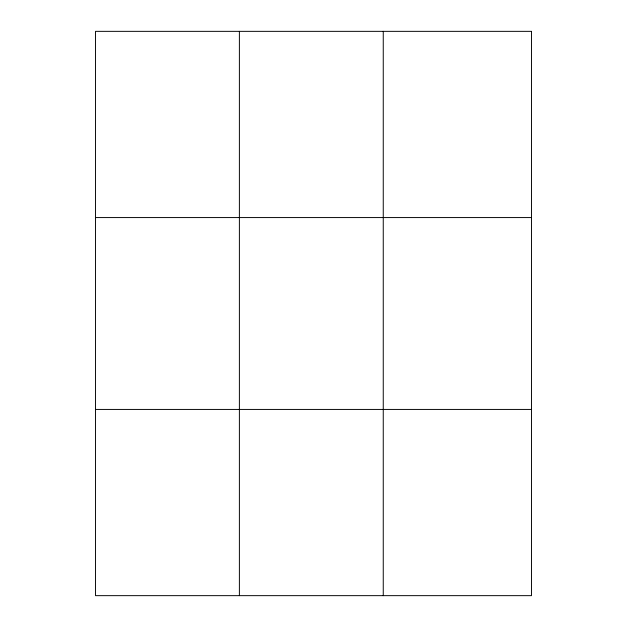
<?xml version="1.0" encoding="UTF-8"?>
<svg xmlns="http://www.w3.org/2000/svg" width="627" height="627" viewBox="0 0 627 627"><rect width="100%" height="100%" fill="white"/><g stroke="black" fill="none" stroke-linecap="round" stroke-linejoin="round"><path stroke-width="0.94" d="M239.389 595.65L239.389 31.35M383.254 595.65L383.254 31.35M95.516 217.569L531.484 217.569M95.516 409.431L531.484 409.431M531.484 31.35L531.484 595.65L95.516 595.65L95.516 31.35L531.484 31.35"/></g></svg>
